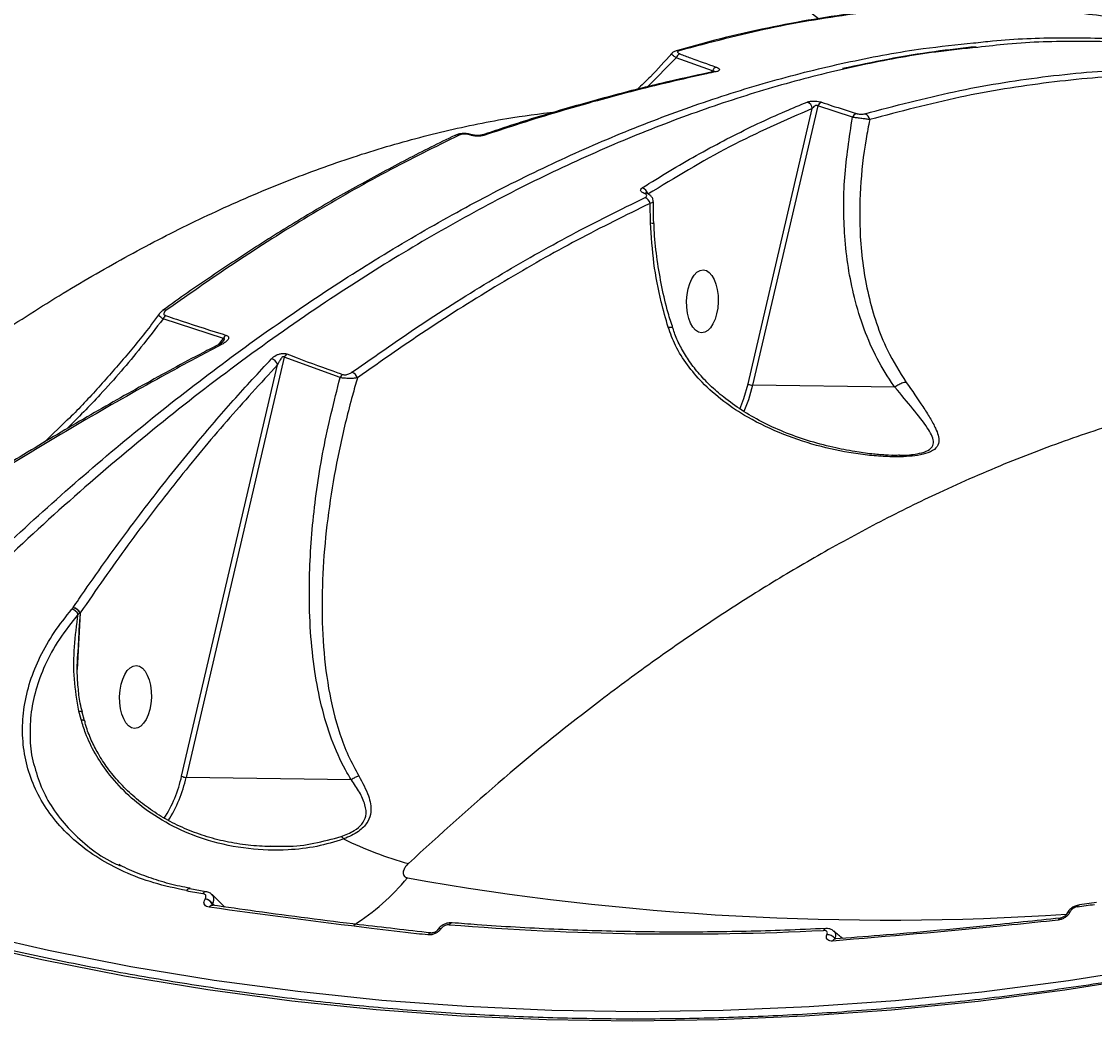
# Model space of a CAD drawing. Header units: millimetres. Extents: x -8607 to 7621, y -5747 to 4382.
# Drawn here: x 4778 to 4936.8, y -455.6 to -306.2 of the extents above; entities that cross this region are included whole.
import ezdxf

# ---------------------------------------------------------------- set-up
doc = ezdxf.new("R2010")
doc.units = ezdxf.units.MM
doc.layers.add('DIKOM_ОБЪЕКТ', color=7, linetype='Continuous')
doc.layers.add('DIKOM_РАЗМЕР_ОБЪЕКТА', color=7, linetype='Continuous')
doc.styles.add('style1', font='arial.ttf', dxfattribs={"width": 0.8})
doc.dimstyles.new('1-50', dxfattribs={"dimtxt": 300, "dimasz": 200, "dimexe": 100, "dimexo": 0, "dimgap": 100, "dimtad": 1, "dimtxsty": 'style1', "dimcen": 200, "dimclrd": 7, "dimclre": 7, "dimclrt": 7, "dimadec": 1, "dimazin": 2, "dimtfac": 1, "dimtmove": 0, "dimatfit": 2, "dimfxl": 0, "dimlwd": 25, "dimlwe": 18, "dimarcsym": 0})

# ---------------------------------------------------------------- blocks, each defined once
blk = doc.blocks.new('*D11')
at = {"layer": 'Defpoints', "color": 0, "transparency": 16777216}
for p in [(7619.37, -165.15), (-6826.53, -739.39), (7619.37, -5647.14)]:
    blk.add_point(p, dxfattribs=at)
at = {"layer": 'DIKOM_РАЗМЕР_ОБЪЕКТА', "color": 7, "lineweight": 18, "transparency": 16777216}
for p, q in [((7619.37, -165.15), (7619.37, -5747.14)), ((-6826.53, -739.39), (-6826.53, -5747.14))]:
    blk.add_line(p, q, dxfattribs=at)
at = {"layer": 'DIKOM_РАЗМЕР_ОБЪЕКТА', "color": 7, "lineweight": 25, "transparency": 16777216}
blk.add_line((-6626.53, -5647.14), (7419.37, -5647.14), dxfattribs=at)
at = {"layer": 'DIKOM_РАЗМЕР_ОБЪЕКТА', "color": 7, "transparency": 16777216}
for points in [[(-6626.53, -5613.8), (-6626.53, -5680.47), (-6826.53, -5647.14)], [(7419.37, -5613.8), (7419.37, -5680.47), (7619.37, -5647.14)]]:
    blk.add_solid(points, dxfattribs=at)
at = {"layer": 'DIKOM_РАЗМЕР_ОБЪЕКТА', "color": 7, "transparency": 16777216, "insert": (396.42, -5393.96), "char_height": 300, "attachment_point": 5, "style": 'style1'}
blk.add_mtext('14400', dxfattribs=at)
blk = doc.blocks.new('*D13')
at = {"layer": 'Defpoints', "color": 0, "transparency": 16777216}
for p in [(-5326.53, -191.39), (6073.47, -191.39), (6073.47, -4959.53)]:
    blk.add_point(p, dxfattribs=at)
at = {"layer": 'DIKOM_РАЗМЕР_ОБЪЕКТА', "color": 7, "lineweight": 18, "transparency": 16777216}
for p, q in [((-5326.53, -191.39), (-5326.53, -5059.53)), ((6073.47, -191.39), (6073.47, -5059.53))]:
    blk.add_line(p, q, dxfattribs=at)
at = {"layer": 'DIKOM_РАЗМЕР_ОБЪЕКТА', "color": 7, "lineweight": 25, "transparency": 16777216}
blk.add_line((-5126.53, -4959.53), (5873.47, -4959.53), dxfattribs=at)
at = {"layer": 'DIKOM_РАЗМЕР_ОБЪЕКТА', "color": 7, "transparency": 16777216}
for points in [[(-5126.53, -4926.2), (-5126.53, -4992.86), (-5326.53, -4959.53)], [(5873.47, -4926.2), (5873.47, -4992.86), (6073.47, -4959.53)]]:
    blk.add_solid(points, dxfattribs=at)
at = {"layer": 'DIKOM_РАЗМЕР_ОБЪЕКТА', "color": 7, "transparency": 16777216, "insert": (373.47, -4706.36), "char_height": 300, "attachment_point": 5, "style": 'style1'}
blk.add_mtext('11400', dxfattribs=at)

msp = doc.modelspace()

# ---------------------------------------------------------------- linework, layer by layer
at = {"layer": 'DIKOM_ОБЪЕКТ', "color": 7, "linetype": 'Continuous', "lineweight": 15}
for p, q in [((4874.9, -311.57), (4870.67, -315.893)), ((4880.272, -313.532), (4874.9, -311.57)), ((4880.118, -313.723), (4880.272, -313.532)), ((4885.551, -359.844), (4895.065, -319.099)), ((4895.865, -318.722), (4886.215, -360.047)), ((4901.011, -320.395), (4895.865, -318.722)), ((4871.088, -336.019), (4871.037, -333.138)), ((4807.891, -353.121), (4798.962, -350.222)), ((4807.132, -354.059), (4807.891, -353.121)), ((4801.694, -417.904), (4815.91, -357.022)), ((4816.886, -355.891), (4802.358, -418.107)), ((4825.146, -358.933), (4816.886, -355.891)), ((4907.294, -360.366), (4886.215, -360.047)), ((4781.404, -368.482), (4784.725, -365.175)), ((4906.979, -370.353), (4907.988, -370.395)), ((4785.449, -393.214), (4785.613, -392.996)), ((4785.613, -392.996), (4785.633, -392.966)), ((4786.668, -393.757), (4786.249, -402.114)), ((4786.66, -393.789), (4786.375, -393.944)), ((4786.66, -393.789), (4786.492, -396.287)), ((4786.668, -393.757), (4786.66, -393.789)), ((4786.819, -409.562), (4786.495, -408.299)), ((4787.302, -409.728), (4786.986, -408.46)), ((4826.815, -418.477), (4802.358, -418.107)), ((4814.805, -428.224), (4816.294, -428.271)), ((4805.295, -435.026), (4802.89, -434.603)), ((4805.169, -436.113), (4805.181, -436.095)), ((4808.108, -437.298), (4806.22, -435.465)), ((4806.248, -436.8), (4806.236, -436.818)), ((4806.236, -436.818), (4806.392, -437.055)), ((4806.541, -437.076), (4806.248, -436.8)), ((4937.124, -436.632), (4934.611, -436.981)), ((4933.215, -438.031), (4933.206, -438.05)), ((4841.725, -439.638), (4841.713, -439.637)), ((4931.755, -438.953), (4931.74, -438.955)), ((4838.583, -441.154), (4838.563, -441.152)), ((4839.575, -440.689), (4839.563, -440.708)), ((4840.089, -440.513), (4840.077, -440.532)), ((4897.226, -441.396), (4897.234, -441.378)), ((4898.4, -441.904), (4898.391, -441.922)), ((4898.391, -441.922), (4898.489, -442.042))]:
    msp.add_line(p, q, dxfattribs=at)
at = {"layer": 'DIKOM_ОБЪЕКТ', "color": 7, "linetype": 'Continuous', "lineweight": 15, "flags": 128}
for points in [[(4844.645, -322.969), (4844.526, -322.962), (4844.395, -323.011)], [(4871.088, -336.019), (4871.349, -336.048), (4871.526, -336.087), (4871.61, -336.135), (4871.616, -336.151)], [(4884.32, -363.591), (4884.92, -362.041), (4885.551, -359.844)], [(4886.215, -360.047), (4885.603, -362.199), (4884.935, -363.937)], [(4786.495, -408.299), (4786.734, -408.325), (4786.895, -408.379), (4786.969, -408.46), (4786.971, -408.469)], [(4734.285, -430.51), (4746.027, -434.342), (4757.896, -437.817), (4769.885, -440.933), (4781.986, -443.688), (4794.191, -446.081), (4806.492, -448.109), (4818.88, -449.771), (4831.348, -451.067), (4843.888, -451.995), (4856.491, -452.555), (4869.149, -452.747), (4881.854, -452.57), (4894.597, -452.024), (4907.37, -451.11), (4920.166, -449.828), (4932.974, -448.179), (4945.787, -446.165), (4958.597, -443.787), (4971.395, -441.045), (4984.173, -437.943), (4996.923, -434.482)], [(4996.59, -435.875), (4983.802, -439.347), (4970.986, -442.459), (4958.149, -445.208), (4945.301, -447.594), (4932.449, -449.614), (4919.601, -451.268), (4906.768, -452.554), (4893.956, -453.47), (4881.174, -454.018), (4868.431, -454.196), (4855.735, -454.004), (4843.094, -453.442), (4830.516, -452.511), (4818.01, -451.211), (4805.585, -449.544), (4793.247, -447.509), (4781.005, -445.11), (4768.868, -442.346), (4756.843, -439.22), (4744.938, -435.735), (4733.16, -431.891)], [(4806.188, -437.053), (4806.165, -437.052), (4806.147, -437.053)], [(4932.715, -438.341), (4932.709, -438.354), (4932.707, -438.36)]]:
    msp.add_lwpolyline(points, dxfattribs=at)
at = {"layer": 'DIKOM_ОБЪЕКТ', "color": 7, "linetype": 'Continuous', "lineweight": 15}
for centre, radius, start, end in [((4875.901, -311.988), 1.085, 114.73065, 157.3237), ((4875.107, -311.154), 0.647, 67.4659, 106.65071), ((4881.266, -313.927), 1.07, 115.34391, 158.33707), ((4880.567, -314.157), 0.541, 65.42218, 102.36796), ((4893.965, -319.185), 1.104, 4.45053, 71.86895), ((4896.796, -319.102), 1.006, 110.96739, 157.78254), ((4901.936, -320.755), 0.992, 111.6219, 158.72453), ((4902.484, -320.885), 1.086, 7.88284, 69.21712), ((4842.544, -323.599), 0.616, 66.8812, 114.13118), ((4846.323, -323.472), 0.493, 61.46154, 107.34122), ((4869.573, -331.964), 1.162, 8.91, 74.372), ((4870.36, -332.062), 0.438, 71.24111, 114.41578), ((4869.871, -333.396), 1.195, 12.47869, 69.03287), ((4799.18, -349.492), 0.574, 65.76069, 122.34495), ((4800.184, -350.763), 1.336, 130.27112, 156.11075), ((4809.107, -353.624), 1.316, 131.41176, 157.52915), ((4807.474, -354.322), 0.412, 55.93078, 115.77605), ((4817.999, -356.446), 1.244, 124.91453, 153.47016), ((4814.697, -357.391), 1.268, 16.88634, 77.05189), ((4826.255, -359.455), 1.227, 126.13438, 154.77442), ((4826.423, -359.418), 1.374, 19.23021, 69.05086), ((4886.223, -358.833), 1.215, 236.39981, 269.60916), ((4785.057, -394.665), 1.503, 28.67675, 74.88321), ((4785.423, -394.334), 1.352, 23.79961, 81.9379), ((4785.418, -394.32), 1.371, 24.24789, 80.9608), ((4783.685, -414.092), 18.408, 326.73531, 348.04988), ((4783.585, -414.099), 19.196, 327.06252, 347.9501), ((4802.366, -416.892), 1.215, 236.39981, 269.60916), ((4824.376, -428.117), 1.57, 34.60659, 53.34714), ((4849.547, -378.647), 54.13, 243.82423, 254.70249), ((4809.139, -411.455), 33.735, 302.33106, 320.34329), ((4906.115, -32.361), 406.867, 259.94963, 273.73994), ((4802.864, -435.096), 0.494, 87.07511, 153.13125), ((4873.523, -37.821), 403.367, 259.84765, 260.19515), ((4805.274, -435.519), 0.494, 87.92021, 153.29229), ((4804.884, -437.704), 1.616, 33.23406, 79.84207), ((4804.896, -437.685), 1.616, 33.2303, 79.84098), ((4806.246, -437.579), 0.535, 100.61061, 152.81242), ((4933.229, -438.642), 0.593, 92.17356, 152.20584), ((4933.238, -438.626), 0.596, 92.25339, 150.98902), ((4873.464, 10.274), 451.65, 277.74501, 278.06728), ((4934.706, -437.358), 0.39, 104.19375, 164.63833), ((4841.762, -440.123), 0.489, 95.75602, 154.86339), ((4875.412, -17.683), 423.607, 265.38372, 272.88355), ((4931.844, -439.362), 0.42, 104.35012, 162.45369), ((4838.594, -441.654), 0.503, 93.47615, 153.84138), ((4839.967, -441.046), 0.526, 77.89535, 140.5667), ((4839.979, -441.032), 0.531, 78.04309, 139.02777), ((4897.125, -440.895), 0.427, 100.00836, 160.65358), ((4897.284, -442.821), 1.426, 39.07168, 92.33921), ((4897.293, -442.802), 1.426, 39.06824, 92.33817), ((4898.471, -442.459), 0.412, 104.00735, 163.10989)]:
    msp.add_arc(centre, radius, start, end, dxfattribs=at)
for centre in [(4878.789, -347.642), (4794.862, -406.203)]:
    msp.add_ellipse(centre, major_axis=(0.123, 4.66), ratio=0.503347, dxfattribs=at)
for points, knots in [([(4895.961, -305.814), (4894.808, -304.924), (4892.082, -302.822), (4887.451, -299.755), (4882.123, -296.579), (4874.807, -292.737), (4865.156, -288.522), (4852.723, -284.355), (4839.347, -281.044), (4826.49, -278.853), (4814.465, -277.515), (4803.502, -276.788), (4792.141, -276.515), (4780.372, -276.701), (4768.231, -277.353), (4755.717, -278.477), (4742.88, -280.075), (4730.401, -282.045), (4718.368, -284.304), (4707.089, -286.722), (4695.927, -289.396), (4684.891, -292.303), (4673.742, -295.499), (4659.619, -299.884), (4642.454, -305.705), (4628.959, -310.964), (4622.199, -313.598)], [0, 0, 0, 0, 0.0219336, 0.0518394, 0.0818606, 0.1118817, 0.169183, 0.2267132, 0.2844483, 0.3424158, 0.3832974, 0.4242511, 0.4654861, 0.5067942, 0.5484751, 0.5902307, 0.6322732, 0.6743914, 0.7102292, 0.7461134, 0.7796773, 0.8132412, 0.8469573, 0.8806734, 0.9402313, 1, 1, 1, 1]), ([(4914.637, -303.897), (4912.45, -304.011), (4908.026, -304.241), (4901.293, -304.971), (4894.46, -305.987), (4887.568, -307.319), (4881.058, -308.82), (4876.827, -310.02), (4874.93, -310.558)], [0, 0, 0, 0, 0.1686861, 0.341299, 0.5134996, 0.6860458, 0.8591926, 1, 1, 1, 1]), ([(4914.921, -303.944), (4914.883, -303.944), (4910.634, -303.934), (4901.912, -304.941), (4888.775, -306.973), (4879.832, -309.361), (4875.355, -310.557)], [0, 0, 0, 0, 0.0029862, 0.3331774, 0.6661233, 1, 1, 1, 1]), ([(4954.492, -308.411), (4954.115, -308.321), (4952.227, -307.871), (4947.299, -306.813), (4939.568, -305.477), (4933.166, -304.855), (4929.963, -304.543)], [0, 0, 0, 0, 0.0480633, 0.2403249, 0.6198809, 1, 1, 1, 1]), ([(4732.421, -430.324), (4735.003, -427.202), (4740.851, -420.129), (4750.152, -409.611), (4760.317, -398.767), (4770.652, -388.444), (4781.201, -378.593), (4791.938, -369.263), (4802.859, -360.473), (4813.881, -352.302), (4824.843, -344.869), (4835.707, -338.169), (4846.467, -332.183), (4857.247, -326.838), (4868.093, -322.121), (4878.974, -318.065), (4889.883, -314.685), (4900.73, -312.049), (4910.438, -310.249), (4916.461, -309.644), (4918.946, -309.394)], [0, 0, 0, 0, 0.04434156, 0.10045175, 0.15665831, 0.21315757, 0.26975524, 0.32748155, 0.38531283, 0.44346312, 0.50172071, 0.55783088, 0.61403745, 0.6705367, 0.72713436, 0.78486066, 0.84269194, 0.90084223, 0.95909982, 1, 1, 1, 1]), ([(4918.946, -309.394), (4919.873, -309.285), (4924.225, -308.769), (4931.885, -308.539), (4941.901, -308.738), (4951.824, -309.685), (4961.608, -311.402), (4968.861, -313.077), (4972.748, -314.404), (4973.505, -314.663)], [0, 0, 0, 0, 0.0484286, 0.2273958, 0.4072949, 0.5875074, 0.7713136, 0.9554539, 1, 1, 1, 1]), ([(4978.418, -316.319), (4976.867, -315.771), (4972.269, -314.146), (4964.367, -312.19), (4954.681, -310.408), (4944.707, -309.355), (4934.451, -309.062), (4926.065, -309.288), (4921.048, -309.88), (4919.576, -310.053)], [0, 0, 0, 0, 0.08466039, 0.25096648, 0.41756225, 0.58748018, 0.75770711, 0.92887302, 1, 1, 1, 1]), ([(4919.576, -310.053), (4917.506, -310.256), (4912.03, -310.793), (4902.996, -312.458), (4892.496, -314.947), (4881.872, -318.165), (4871.084, -322.096), (4860.159, -326.757), (4849.101, -332.163), (4837.996, -338.285), (4826.417, -345.391), (4814.409, -353.559), (4802.002, -362.879), (4789.649, -373.047), (4777.37, -384.057), (4765.31, -395.778), (4753.52, -408.156), (4743.212, -419.735), (4736.868, -427.392), (4734.285, -430.51)], [0, 0, 0, 0, 0.0343276, 0.0908228, 0.1474151, 0.2043021, 0.2612881, 0.3194106, 0.3776387, 0.436188, 0.4948454, 0.5606673, 0.6264891, 0.6924646, 0.7589087, 0.8255109, 0.890359, 0.955354, 1, 1, 1, 1]), ([(4874.263, -310.954), (4873.222, -312.116), (4871.573, -313.959), (4869.779, -315.655), (4869.117, -316.281)], [0, 0, 0, 0, 0.63090887, 1, 1, 1, 1]), ([(4874.9, -311.57), (4874.757, -311.481), (4874.47, -311.302), (4874.26, -311.093), (4874.193, -310.972), (4874.251, -310.951), (4874.257, -310.948)], [0, 0, 0, 0, 0.32043642, 0.64104639, 0.95937858, 1, 1, 1, 1]), ([(4874.935, -310.545), (4874.843, -310.571), (4874.622, -310.634), (4874.373, -310.778), (4874.274, -310.924), (4874.259, -310.946)], [0, 0, 0, 0, 0.3828695, 0.9095783, 1, 1, 1, 1]), ([(4875.355, -310.557), (4875.344, -310.56), (4875.268, -310.583), (4875.163, -310.633), (4875.1, -310.72), (4875.126, -310.815), (4875.24, -310.915), (4875.378, -310.974), (4875.447, -311.003)], [0, 0, 0, 0, 0.0354367, 0.2573494, 0.4482198, 0.6281255, 0.814367, 1, 1, 1, 1]), ([(4875.447, -311.003), (4875.98, -311.203), (4877.76, -311.87), (4879.553, -312.512), (4880.808, -312.961)], [0, 0, 0, 0, 0.2996336, 1, 1, 1, 1]), ([(4919.304, -309.941), (4917.264, -310.171), (4912.93, -310.66), (4906.341, -311.74), (4901.775, -312.717), (4899.542, -313.194)], [0, 0, 0, 0, 0.3125043, 0.6638152, 1, 1, 1, 1]), ([(4880.808, -312.961), (4880.913, -313.003), (4881.123, -313.087), (4881.298, -313.231), (4881.344, -313.37), (4881.254, -313.501), (4881.057, -313.601), (4880.869, -313.646), (4880.792, -313.665)], [0, 0, 0, 0, 0.1643483, 0.3291558, 0.4897496, 0.6616056, 0.8613755, 1, 1, 1, 1]), ([(4880.454, -313.649), (4878.267, -314.116), (4873.406, -315.153), (4865.776, -317.077), (4857.588, -319.377), (4851.051, -321.366), (4847.224, -322.674), (4846.17, -323.034)], [0, 0, 0, 0, 0.1950763, 0.43357732, 0.67168806, 0.90953096, 1, 1, 1, 1]), ([(4880.792, -313.665), (4880.329, -313.763), (4878.016, -314.252), (4871.969, -315.622), (4862.56, -318.05), (4853.436, -320.768), (4848.073, -322.539), (4846.558, -323.039)], [0, 0, 0, 0, 0.041373, 0.2068721, 0.5379152, 0.8694376, 1, 1, 1, 1]), ([(4880.572, -313.597), (4880.567, -313.598), (4880.556, -313.602), (4880.51, -313.619), (4880.462, -313.626), (4880.461, -313.626)], [0, 0, 0, 0, 0.4162269, 0.9918662, 1, 1, 1, 1]), ([(4902.87, -319.869), (4907.285, -318.704), (4916.127, -316.369), (4929.224, -314.263), (4942.205, -313.103), (4950.673, -313.294), (4954.912, -313.39)], [0, 0, 0, 0, 0.2482771, 0.497233, 0.7482654, 1, 1, 1, 1]), ([(4955.527, -314.253), (4951.352, -314.158), (4942.991, -313.968), (4930.093, -315.103), (4916.957, -317.198), (4908.03, -319.556), (4903.56, -320.736)], [0, 0, 0, 0, 0.24827532, 0.49723043, 0.74826412, 1, 1, 1, 1]), ([(4869.886, -330.845), (4870.218, -330.634), (4871.877, -329.579), (4876.208, -326.943), (4882.929, -323.246), (4889.425, -320.157), (4893.233, -318.581), (4894.309, -318.136)], [0, 0, 0, 0, 0.041373, 0.2068719, 0.5379145, 0.869436, 1, 1, 1, 1]), ([(4895.065, -319.099), (4890.971, -320.876), (4882.769, -324.437), (4874.741, -329.332), (4870.721, -331.784)], [0, 0, 0, 0, 0.4991744, 1, 1, 1, 1]), ([(4894.309, -318.136), (4894.462, -318.088), (4894.716, -318.01), (4895.249, -317.978), (4895.731, -318.005), (4896.146, -318.075), (4896.35, -318.137), (4896.436, -318.163)], [0, 0, 0, 0, 0.303866, 0.5023333, 0.701704, 0.8732902, 1, 1, 1, 1]), ([(4895.865, -318.722), (4895.841, -318.699), (4895.801, -318.659), (4895.718, -318.631), (4895.639, -318.626), (4895.553, -318.642), (4895.424, -318.698), (4895.236, -318.845), (4895.133, -318.999), (4895.065, -319.099)], [0, 0, 0, 0, 0.1044811, 0.1740906, 0.2297643, 0.3047698, 0.3966984, 0.6086533, 1, 1, 1, 1]), ([(4896.436, -318.163), (4896.947, -318.334), (4898.651, -318.906), (4900.368, -319.451), (4901.57, -319.833)], [0, 0, 0, 0, 0.29963361, 1, 1, 1, 1]), ([(4725.466, -393.269), (4729.215, -389.626), (4736.722, -382.329), (4748.167, -372.328), (4759.733, -363.038), (4770.729, -355.051), (4781.11, -348.219), (4790.866, -342.403), (4800.659, -337.179), (4810.499, -332.549), (4820.351, -328.545), (4830.22, -325.176), (4840.054, -322.49), (4849.032, -320.594), (4854.675, -319.872), (4857.095, -319.562)], [0, 0, 0, 0, 0.0872498, 0.1747682, 0.2625031, 0.3505114, 0.4234091, 0.4964329, 0.5700174, 0.6437327, 0.7182221, 0.7928484, 0.8680583, 0.943411, 1, 1, 1, 1]), ([(4907.294, -360.366), (4907.238, -360.288), (4906.275, -358.951), (4904.6, -356.178), (4902.665, -351.788), (4901.266, -347.245), (4900.34, -342.639), (4899.687, -336.756), (4899.632, -329.338), (4900.551, -323.377), (4901.011, -320.395)], [0, 0, 0, 0, 0.0075313, 0.1291228, 0.2511157, 0.3728214, 0.4835491, 0.5942892, 0.7971153, 1, 1, 1, 1]), ([(4903.56, -320.736), (4903.397, -320.713), (4903.07, -320.668), (4902.416, -320.581), (4901.749, -320.493), (4901.281, -320.431), (4901.058, -320.402), (4901.011, -320.395)], [0, 0, 0, 0, 0.2435264, 0.4875452, 0.719776, 0.9418364, 1, 1, 1, 1]), ([(4901.57, -319.833), (4901.619, -319.847), (4901.742, -319.882), (4901.996, -319.925), (4902.305, -319.943), (4902.623, -319.926), (4902.782, -319.89), (4902.87, -319.869)], [0, 0, 0, 0, 0.1207614, 0.3075471, 0.5229343, 0.737446, 1, 1, 1, 1]), ([(4903.56, -320.736), (4903.374, -321.692), (4902.713, -325.081), (4902.062, -330.908), (4902.027, -337.192), (4902.535, -342.453), (4903.321, -346.75), (4904.512, -350.912), (4906.26, -355.336), (4907.992, -358.075), (4908.976, -359.631)], [0, 0, 0, 0, 0.0670618, 0.2378729, 0.4109021, 0.5192574, 0.6283007, 0.7397464, 0.8521479, 1, 1, 1, 1]), ([(4842.293, -323.038), (4842.243, -323.061), (4839.824, -324.166), (4835.025, -326.619), (4827.9, -330.417), (4820.774, -334.538), (4813.654, -338.922), (4806.55, -343.612), (4801.624, -346.984), (4799.073, -348.868), (4798.877, -349.013)], [0, 0, 0, 0, 0.0034881, 0.16725, 0.3310923, 0.4950213, 0.6588892, 0.8226319, 0.9863724, 1, 1, 1, 1]), ([(4842.786, -323.032), (4839.186, -324.809), (4831.98, -328.364), (4821.134, -334.563), (4810.266, -341.342), (4803.035, -346.425), (4799.416, -348.968)], [0, 0, 0, 0, 0.2489043, 0.4982428, 0.7488998, 1, 1, 1, 1]), ([(4844.641, -322.977), (4844.434, -322.919), (4843.986, -322.793), (4843.205, -322.795), (4842.627, -322.865), (4842.353, -323.023), (4842.301, -323.053)], [0, 0, 0, 0, 0.26826837, 0.57848111, 0.91921355, 1, 1, 1, 1]), ([(4844.395, -323.011), (4844.355, -322.998), (4844.193, -322.948), (4843.864, -322.894), (4843.448, -322.886), (4843.064, -322.929), (4842.879, -322.998), (4842.786, -323.032)], [0, 0, 0, 0, 0.0798579, 0.3181423, 0.555587, 0.7774025, 1, 1, 1, 1]), ([(4846.558, -323.039), (4846.398, -323.081), (4846.077, -323.166), (4845.473, -323.193), (4844.881, -323.146), (4844.547, -323.053), (4844.395, -323.011)], [0, 0, 0, 0, 0.25914698, 0.51772593, 0.78121974, 1, 1, 1, 1]), ([(4846.176, -323.001), (4846.174, -323.002), (4846.149, -323.012), (4846.018, -323.046), (4845.781, -323.082), (4845.43, -323.097), (4845.065, -323.069), (4844.789, -323.016), (4844.688, -322.981), (4844.654, -322.97)], [0, 0, 0, 0, 0.0092213, 0.1412326, 0.3040741, 0.5158791, 0.7493215, 0.9181054, 1, 1, 1, 1]), ([(4870.178, -331.663), (4870.057, -331.61), (4869.815, -331.503), (4869.647, -331.296), (4869.627, -331.064), (4869.796, -330.921), (4869.886, -330.845)], [0, 0, 0, 0, 0.2322141, 0.4640078, 0.7140143, 1, 1, 1, 1]), ([(4870.298, -332.281), (4870.334, -332.262), (4870.452, -332.2), (4870.557, -332.074), (4870.551, -331.919), (4870.431, -331.774), (4870.263, -331.7), (4870.178, -331.663)], [0, 0, 0, 0, 0.104362, 0.3453657, 0.5759466, 0.787751, 1, 1, 1, 1]), ([(4870.505, -331.648), (4870.498, -331.645), (4870.44, -331.628), (4870.411, -331.605), (4870.421, -331.614), (4870.423, -331.615)], [0, 0, 0, 0, 0.1091665, 0.8525138, 1, 1, 1, 1]), ([(4871.523, -332.926), (4871.515, -332.789), (4871.498, -332.508), (4871.274, -332.142), (4870.944, -331.847), (4870.675, -331.699), (4870.502, -331.648), (4870.5, -331.647)], [0, 0, 0, 0, 0.2250024, 0.4618725, 0.6993579, 0.996032, 1, 1, 1, 1]), ([(4826.914, -358.135), (4830.503, -355.62), (4837.687, -350.585), (4848.526, -343.838), (4859.407, -337.634), (4866.666, -334.066), (4870.298, -332.281)], [0, 0, 0, 0, 0.2489045, 0.498243, 0.7488998, 1, 1, 1, 1]), ([(4871.037, -333.138), (4867.442, -334.906), (4860.245, -338.444), (4849.413, -344.616), (4838.558, -351.368), (4831.335, -356.432), (4827.72, -358.966)], [0, 0, 0, 0, 0.2489042, 0.4982426, 0.7488996, 1, 1, 1, 1]), ([(4871.511, -332.933), (4871.517, -332.945), (4871.541, -332.995), (4871.37, -333.068), (4871.134, -333.118), (4871.037, -333.138)], [0, 0, 0, 0, 0.1616924, 0.6573113, 1, 1, 1, 1]), ([(4871.594, -336.15), (4871.58, -335.838), (4871.531, -334.769), (4871.55, -333.694), (4871.563, -332.933)], [0, 0, 0, 0, 0.2926086, 1, 1, 1, 1]), ([(4873.722, -351.462), (4873.366, -350.224), (4872.476, -347.133), (4871.509, -341.975), (4871.229, -338.012), (4871.088, -336.019)], [0, 0, 0, 0, 0.2495539, 0.6225683, 1, 1, 1, 1]), ([(4874.434, -351.616), (4874.189, -350.866), (4873.538, -348.872), (4872.754, -345.495), (4872.08, -341.513), (4871.712, -338.383), (4871.651, -336.579), (4871.637, -336.15)], [0, 0, 0, 0, 0.152651, 0.4061932, 0.6616835, 0.9194657, 1, 1, 1, 1]), ([(4798.412, -349.464), (4798.028, -349.988), (4796.408, -352.193), (4793.335, -355.939), (4789.173, -360.658), (4786.303, -363.753), (4784.78, -365.219), (4784.771, -365.227)], [0, 0, 0, 0, 0.093648, 0.3941844, 0.6958435, 0.9983596, 1, 1, 1, 1]), ([(4798.962, -350.222), (4798.828, -350.146), (4798.56, -349.994), (4798.364, -349.76), (4798.314, -349.578), (4798.393, -349.496), (4798.42, -349.469)], [0, 0, 0, 0, 0.2825895, 0.5650177, 0.8532729, 1, 1, 1, 1]), ([(4798.894, -349.022), (4798.793, -349.082), (4798.607, -349.194), (4798.483, -349.377), (4798.426, -349.462)], [0, 0, 0, 0, 0.5368892, 1, 1, 1, 1]), ([(4799.416, -348.968), (4799.318, -349.048), (4799.146, -349.188), (4799.042, -349.399), (4799.06, -349.556), (4799.153, -349.672), (4799.265, -349.72), (4799.32, -349.744)], [0, 0, 0, 0, 0.3196286, 0.5618766, 0.7279416, 0.8640377, 1, 1, 1, 1]), ([(4798.962, -350.222), (4797.869, -351.636), (4794.9, -355.475), (4790.204, -360.985), (4786.371, -364.841), (4784.701, -366.521)], [0, 0, 0, 0, 0.2477182, 0.672288, 1, 1, 1, 1]), ([(4799.32, -349.744), (4799.861, -349.927), (4802.567, -350.846), (4805.542, -351.805), (4807.985, -352.56), (4808.237, -352.637)], [0, 0, 0, 0, 0.1831691, 0.9158786, 1, 1, 1, 1]), ([(4808.237, -352.637), (4808.32, -352.669), (4808.488, -352.734), (4808.624, -352.883), (4808.669, -353.077), (4808.561, -353.354), (4808.231, -353.679), (4807.876, -353.883), (4807.704, -353.981)], [0, 0, 0, 0, 0.1098635, 0.2200424, 0.3257284, 0.4925231, 0.7537199, 1, 1, 1, 1]), ([(4873.722, -351.462), (4873.751, -351.461), (4873.842, -351.456), (4874.068, -351.457), (4874.325, -351.499), (4874.372, -351.596), (4874.393, -351.641)], [0, 0, 0, 0, 0.0748025, 0.2324197, 0.6499, 1, 1, 1, 1]), ([(4908.976, -359.631), (4909.832, -360.86), (4911.127, -362.718), (4912.513, -364.897), (4913.284, -366.299), (4913.733, -367.475), (4913.855, -368.463), (4913.489, -369.382), (4912.349, -370.079), (4910.725, -370.461), (4908.992, -370.633), (4906.939, -370.674), (4904.547, -370.557), (4900.932, -370.149), (4896.309, -369.228), (4890.788, -367.461), (4885.944, -365.172), (4881.892, -362.517), (4878.893, -359.9), (4876.514, -357.084), (4874.784, -354.334), (4874.061, -352.377), (4873.722, -351.462)], [0, 0, 0, 0, 0.0867821, 0.1313082, 0.1762531, 0.2078807, 0.2400702, 0.2736973, 0.3076356, 0.3372191, 0.3648028, 0.3930651, 0.4331703, 0.4736716, 0.5563619, 0.6423785, 0.7300132, 0.792366, 0.85598, 0.9051971, 0.9556705, 1, 1, 1, 1]), ([(4907.984, -370.425), (4907.866, -370.431), (4907.204, -370.467), (4905.808, -370.407), (4903.711, -370.231), (4901.101, -369.854), (4897.919, -369.238), (4894.385, -368.29), (4890.853, -367.025), (4887.597, -365.528), (4884.629, -363.814), (4882.076, -361.989), (4879.923, -360.121), (4878.174, -358.262), (4876.716, -356.36), (4875.57, -354.441), (4874.805, -352.86), (4874.529, -351.915), (4874.444, -351.623)], [0, 0, 0, 0, 0.00950186, 0.05334459, 0.10443702, 0.16630726, 0.24691393, 0.34257752, 0.43372798, 0.52064864, 0.60362203, 0.68325076, 0.74921827, 0.81132874, 0.86972177, 0.92480578, 0.9767625, 1, 1, 1, 1]), ([(4807.305, -353.969), (4806.477, -354.394), (4802.704, -356.333), (4795.98, -360.017), (4787.154, -365.021), (4778.357, -370.254), (4769.589, -375.709), (4762.617, -380.189), (4758.575, -382.927), (4757.441, -383.695)], [0, 0, 0, 0, 0.0499387, 0.2277318, 0.4046068, 0.5807523, 0.75636, 0.9316213, 1, 1, 1, 1]), ([(4807.704, -353.981), (4807.207, -354.242), (4804.722, -355.544), (4798.252, -359.014), (4788.276, -364.637), (4774.132, -373.076), (4763.994, -379.731), (4757.85, -383.766)], [0, 0, 0, 0, 0.0299896, 0.1499527, 0.3899094, 0.6301905, 1, 1, 1, 1]), ([(4807.778, -353.62), (4807.773, -353.626), (4807.76, -353.642), (4807.657, -353.732), (4807.508, -353.841), (4807.353, -353.914), (4807.294, -353.942)], [0, 0, 0, 0, 0.1595885, 0.4041929, 0.7748996, 1, 1, 1, 1]), ([(4807.765, -353.627), (4807.795, -353.593), (4807.888, -353.489), (4807.982, -353.341), (4808.03, -353.213), (4808.024, -353.157), (4808.009, -353.136), (4807.986, -353.122), (4807.951, -353.113), (4807.913, -353.118), (4807.891, -353.121)], [0, 0, 0, 0, 0.174291, 0.5380723, 0.7131325, 0.7737541, 0.8349588, 0.8521456, 0.9121891, 1, 1, 1, 1]), ([(4814.981, -356.155), (4815.193, -355.966), (4815.494, -355.697), (4816.099, -355.442), (4816.53, -355.343), (4816.915, -355.336), (4817.147, -355.376), (4817.258, -355.416), (4817.287, -355.426)], [0, 0, 0, 0, 0.4029944, 0.5733156, 0.7451256, 0.8533581, 0.9617344, 1, 1, 1, 1]), ([(4816.886, -355.891), (4816.878, -355.881), (4816.862, -355.861), (4816.828, -355.838), (4816.794, -355.829), (4816.757, -355.829), (4816.711, -355.838), (4816.592, -355.897), (4816.439, -356.058), (4816.25, -356.326), (4816.069, -356.656), (4815.963, -356.901), (4815.91, -357.022)], [0, 0, 0, 0, 0.0254608, 0.0517463, 0.0782608, 0.0864713, 0.1149989, 0.1528949, 0.3029807, 0.4907534, 0.7490049, 1, 1, 1, 1]), ([(4817.287, -355.426), (4817.787, -355.619), (4820.286, -356.581), (4823.037, -357.589), (4825.299, -358.383), (4825.532, -358.465)], [0, 0, 0, 0, 0.1831691, 0.9158785, 1, 1, 1, 1]), ([(4785.633, -392.966), (4785.912, -392.557), (4787.307, -390.513), (4790.969, -385.282), (4796.711, -377.519), (4803.234, -369.373), (4809.327, -362.251), (4813.097, -358.187), (4814.981, -356.155)], [0, 0, 0, 0, 0.0299885, 0.1499472, 0.3900562, 0.630165, 0.8150826, 1, 1, 1, 1]), ([(4815.91, -357.022), (4813.384, -359.767), (4808.328, -365.261), (4800.942, -374.214), (4793.69, -383.645), (4789.01, -390.385), (4786.668, -393.757)], [0, 0, 0, 0, 0.2490861, 0.498536, 0.7490844, 1, 1, 1, 1]), ([(4826.815, -418.477), (4826.521, -417.986), (4825.389, -416.094), (4823.811, -412.496), (4822.338, -407.594), (4821.316, -402.264), (4820.714, -396.569), (4820.494, -389.14), (4821, -380.119), (4822.512, -369.536), (4824.268, -362.465), (4825.146, -358.933)], [0, 0, 0, 0, 0.03107238, 0.1198398, 0.20895492, 0.29792989, 0.39682412, 0.49574343, 0.66363247, 0.83197255, 1, 1, 1, 1]), ([(4827.72, -358.966), (4827.471, -359.833), (4826.525, -363.129), (4825.129, -368.876), (4823.76, -376.18), (4822.841, -383.459), (4822.405, -390.714), (4822.528, -397.92), (4823.319, -404.99), (4824.69, -410.636), (4826.297, -414.918), (4827.381, -416.903), (4827.925, -417.9)], [0, 0, 0, 0, 0.0419956, 0.1595241, 0.2774949, 0.3950326, 0.5131221, 0.6333425, 0.7545641, 0.8758681, 0.937691, 1, 1, 1, 1]), ([(4827.72, -358.966), (4827.518, -358.994), (4827.112, -359.05), (4826.354, -359.062), (4825.655, -359.019), (4825.3, -358.959), (4825.146, -358.933)], [0, 0, 0, 0, 0.2829499, 0.5675041, 0.8112066, 1, 1, 1, 1]), ([(4825.532, -358.465), (4825.586, -358.48), (4825.698, -358.511), (4825.921, -358.516), (4826.18, -358.478), (4826.552, -358.364), (4826.767, -358.228), (4826.914, -358.135)], [0, 0, 0, 0, 0.1212309, 0.252323, 0.4115915, 0.5993614, 1, 1, 1, 1]), ([(5001.995, -359.423), (4998.715, -359.05), (4992.452, -358.336), (4982.904, -358.331), (4973.505, -358.873), (4963.928, -360.079), (4954.173, -361.927), (4944.273, -364.427), (4934.228, -367.585), (4924.081, -371.397), (4914.364, -375.636), (4905.123, -380.183), (4896.568, -384.829), (4888.2, -389.786), (4880.022, -395.023), (4871.852, -400.645), (4861.622, -408.192), (4849.364, -417.993), (4839.971, -426.565), (4835.266, -430.859)], [0, 0, 0, 0, 0.0639682, 0.1221607, 0.1804559, 0.2391514, 0.2979511, 0.3572813, 0.4167179, 0.4765629, 0.5365156, 0.5875286, 0.6386076, 0.6863838, 0.73416, 0.7821528, 0.8301457, 0.9149228, 1, 1, 1, 1]), ([(4907.302, -360.364), (4907.301, -360.364), (4907.3, -360.365), (4907.297, -360.366), (4907.295, -360.366), (4907.294, -360.366)], [0, 0, 0, 0, 0.3032318, 0.7116411, 1, 1, 1, 1]), ([(4908.976, -359.631), (4908.94, -359.633), (4908.771, -359.642), (4908.396, -359.719), (4907.839, -359.95), (4907.481, -360.226), (4907.302, -360.364)], [0, 0, 0, 0, 0.0659272, 0.317252, 0.658626, 1, 1, 1, 1]), ([(4907.988, -370.395), (4908.057, -370.398), (4908.975, -370.439), (4910.388, -370.269), (4911.99, -369.881), (4912.598, -369.464), (4912.971, -368.966), (4913.071, -368.343), (4912.741, -367.39), (4911.791, -365.849), (4910.036, -363.596), (4908.238, -361.487), (4907.303, -360.364), (4907.302, -360.364)], [0, 0, 0, 0, 0.0088272, 0.1161974, 0.1887864, 0.260794, 0.2724402, 0.3563646, 0.448679, 0.5413232, 0.7703788, 0.999812, 1, 1, 1, 1]), ([(4802.423, -434.873), (4800.786, -434.523), (4797.513, -433.824), (4793.175, -432.171), (4789.339, -430.13), (4786.049, -427.731), (4783.268, -424.984), (4781.058, -421.918), (4779.431, -418.599), (4778.411, -415.078), (4778.038, -411.41), (4778.296, -407.66), (4779.173, -403.907), (4780.683, -400.219), (4782.719, -396.626), (4784.54, -394.35), (4785.449, -393.214)], [0, 0, 0, 0, 0.0751074, 0.1502148, 0.2212822, 0.2925775, 0.3636452, 0.4347702, 0.5061233, 0.5772487, 0.64834, 0.7196587, 0.7907511, 0.8604287, 0.9303186, 1, 1, 1, 1]), ([(4786.375, -393.944), (4785.401, -395.17), (4783.451, -397.624), (4781.402, -401.418), (4780.015, -405.189), (4779.268, -408.891), (4779.204, -412.535), (4779.418, -414.987), (4779.808, -416.157), (4779.821, -416.195)], [0, 0, 0, 0, 0.17414635, 0.34828895, 0.50972063, 0.67166636, 0.83309568, 0.99448618, 1, 1, 1, 1]), ([(4786.495, -408.299), (4786.214, -406.718), (4785.653, -403.554), (4785.745, -398.761), (4786.165, -395.556), (4786.375, -393.944)], [0, 0, 0, 0, 0.33174237, 0.66384494, 1, 1, 1, 1]), ([(4786.492, -396.287), (4786.49, -396.318), (4786.398, -397.682), (4786.348, -399.046), (4786.299, -400.379)], [0, 0, 0, 0, 0.0229719, 1, 1, 1, 1]), ([(4786.992, -408.464), (4786.883, -408.018), (4786.584, -406.791), (4786.336, -404.632), (4786.198, -402.171), (4786.283, -400.493), (4786.321, -399.743)], [0, 0, 0, 0, 0.1549983, 0.4255612, 0.7430098, 1, 1, 1, 1]), ([(4825.669, -427.226), (4824.355, -427.633), (4821.693, -428.458), (4816.918, -428.966), (4811.506, -428.821), (4805.974, -427.687), (4800.956, -425.748), (4796.885, -423.358), (4793.444, -420.526), (4790.855, -417.653), (4788.846, -414.619), (4787.554, -411.959), (4787.024, -410.23), (4786.819, -409.562)], [0, 0, 0, 0, 0.08890834, 0.180128, 0.30497647, 0.43346108, 0.53791399, 0.64516079, 0.72940967, 0.8158752, 0.88478609, 0.95551826, 1, 1, 1, 1]), ([(4786.819, -409.562), (4786.844, -409.563), (4787, -409.57), (4787.224, -409.61), (4787.268, -409.699), (4787.289, -409.743)], [0, 0, 0, 0, 0.08891693, 0.55268254, 1, 1, 1, 1]), ([(4816.284, -428.329), (4815.807, -428.34), (4814.222, -428.379), (4811.529, -428.18), (4808.263, -427.667), (4805.103, -426.831), (4802.117, -425.713), (4799.326, -424.329), (4796.771, -422.702), (4794.469, -420.868), (4792.443, -418.878), (4790.713, -416.768), (4789.336, -414.665), (4788.278, -412.552), (4787.628, -410.926), (4787.403, -409.962), (4787.347, -409.726)], [0, 0, 0, 0, 0.0389604, 0.1295033, 0.2211515, 0.3100331, 0.3967694, 0.4809801, 0.5627941, 0.641266, 0.7171942, 0.7897497, 0.8587871, 0.9176385, 0.9798302, 1, 1, 1, 1]), ([(4779.821, -416.195), (4780.144, -417.305), (4780.801, -419.561), (4782.537, -422.713), (4784.818, -425.655), (4787.684, -428.245), (4790.239, -430.162), (4792.074, -430.962), (4792.598, -431.19)], [0, 0, 0, 0, 0.1804071, 0.3665815, 0.5527299, 0.7394708, 0.9256201, 1, 1, 1, 1]), ([(4825.314, -426.858), (4825.98, -426.595), (4827.182, -426.122), (4828.49, -425.047), (4829.117, -423.696), (4828.909, -422.085), (4828.084, -420.304), (4827.262, -419.088), (4826.823, -418.475), (4826.822, -418.474)], [0, 0, 0, 0, 0.1595569, 0.2875369, 0.4150432, 0.5934633, 0.796209, 0.9997271, 1, 1, 1, 1]), ([(4827.925, -417.9), (4828.464, -418.885), (4829.217, -420.263), (4829.687, -422.04), (4829.767, -423.322), (4829.366, -424.692), (4828.08, -426.079), (4826.659, -426.831), (4825.773, -427.184), (4825.669, -427.226)], [0, 0, 0, 0, 0.2865141, 0.4002731, 0.5163009, 0.6574617, 0.7993903, 0.9763495, 1, 1, 1, 1]), ([(4826.822, -418.474), (4826.821, -418.475), (4826.819, -418.476), (4826.817, -418.477), (4826.815, -418.477), (4826.815, -418.477)], [0, 0, 0, 0, 0.3462267, 0.8146328, 1, 1, 1, 1]), ([(4827.925, -417.9), (4827.893, -417.909), (4827.703, -417.966), (4827.314, -418.127), (4826.996, -418.351), (4826.822, -418.474)], [0, 0, 0, 0, 0.0844017, 0.4973366, 1, 1, 1, 1]), ([(4816.294, -428.271), (4816.596, -428.284), (4818.268, -428.355), (4821.342, -427.945), (4823.982, -427.222), (4825.314, -426.858)], [0, 0, 0, 0, 0.0982247, 0.5450818, 1, 1, 1, 1]), ([(4996.8, -435.587), (4994.762, -436.162), (4988.847, -437.828), (4979.035, -440.359), (4967.362, -443.081), (4955.673, -445.498), (4943.977, -447.614), (4932.278, -449.426), (4920.584, -450.934), (4908.9, -452.137), (4897.234, -453.034), (4885.591, -453.624), (4873.978, -453.908), (4862.401, -453.886), (4850.867, -453.556), (4839.381, -452.92), (4827.95, -451.978), (4816.581, -450.729), (4805.278, -449.176), (4794.049, -447.319), (4782.9, -445.158), (4771.837, -442.695), (4760.865, -439.932), (4749.992, -436.866), (4740.962, -434.059), (4735.574, -432.235), (4733.744, -431.616)], [0, 0, 0, 0, 0.0228199, 0.0662157, 0.1096126, 0.15301, 0.196408, 0.2398067, 0.2832059, 0.3266058, 0.3700064, 0.4134077, 0.4568096, 0.5002122, 0.5436155, 0.5870195, 0.6304241, 0.6738294, 0.7172353, 0.7606418, 0.8040489, 0.8474566, 0.8908647, 0.9342733, 0.9776823, 1, 1, 1, 1]), ([(4802.934, -434.513), (4802.428, -434.424), (4800.831, -434.142), (4798.293, -433.438), (4795.359, -432.394), (4793.403, -431.574), (4792.493, -431.058), (4792.431, -431.022)], [0, 0, 0, 0, 0.129899, 0.4104179, 0.6936818, 0.9789417, 1, 1, 1, 1]), ([(4835.266, -430.859), (4835.119, -431.009), (4834.816, -431.321), (4834.561, -431.776), (4834.464, -432.176), (4834.496, -432.507), (4834.642, -432.754), (4834.859, -432.919), (4835.03, -432.963), (4835.111, -432.984)], [0, 0, 0, 0, 0.1943994, 0.4037079, 0.553904, 0.691013, 0.8350645, 0.9219116, 1, 1, 1, 1]), ([(4806.189, -435.512), (4806.143, -435.455), (4805.99, -435.265), (4805.666, -435.101), (4805.392, -435.061), (4805.289, -435.046)], [0, 0, 0, 0, 0.2098729, 0.7027276, 1, 1, 1, 1]), ([(4805.181, -436.095), (4805.189, -436.083), (4805.245, -435.995), (4805.31, -435.825), (4805.296, -435.636), (4805.209, -435.475), (4805.065, -435.355), (4804.905, -435.315), (4804.833, -435.297)], [0, 0, 0, 0, 0.0340103, 0.252264, 0.4705298, 0.5979374, 0.8193065, 1, 1, 1, 1]), ([(4805.77, -437.335), (4805.632, -437.302), (4805.355, -437.238), (4805.087, -437), (4804.974, -436.691), (4805.017, -436.378), (4805.127, -436.187), (4805.169, -436.113)], [0, 0, 0, 0, 0.2182614, 0.4367519, 0.6530228, 0.8657456, 1, 1, 1, 1]), ([(4806.236, -436.818), (4806.221, -436.841), (4806.183, -436.901), (4806.168, -436.987), (4806.194, -437.039), (4806.2, -437.053)], [0, 0, 0, 0, 0.31895176, 0.82616781, 1, 1, 1, 1]), ([(4806.186, -435.503), (4806.215, -435.523), (4806.314, -435.593), (4806.417, -435.836), (4806.469, -436.218), (4806.36, -436.583), (4806.261, -436.774), (4806.248, -436.8)], [0, 0, 0, 0, 0.0804805, 0.2777274, 0.6144223, 0.9482602, 1, 1, 1, 1]), ([(4838.142, -441.432), (4837.588, -441.37), (4834.817, -441.056), (4824.082, -439.806), (4813.805, -438.419), (4805.77, -437.335)], [0, 0, 0, 0, 0.05171041, 0.2585534, 1, 1, 1, 1]), ([(4806.295, -437.061), (4806.253, -437.059), (4806.169, -437.056), (4806.13, -437.033), (4806.14, -437.039), (4806.14, -437.039)], [0, 0, 0, 0, 0.4917766, 0.9993744, 1, 1, 1, 1]), ([(4838.568, -441.127), (4835.043, -440.729), (4826.465, -439.762), (4815.666, -438.383), (4808.364, -437.337), (4806.193, -437.026)], [0, 0, 0, 0, 0.3289672, 0.8005199, 1, 1, 1, 1]), ([(4933.206, -438.05), (4933.168, -438.124), (4933.069, -438.315), (4932.789, -438.624), (4932.377, -438.925), (4931.902, -439.152), (4931.596, -439.207), (4931.443, -439.235)], [0, 0, 0, 0, 0.1342544, 0.3469772, 0.5632481, 0.7817386, 1, 1, 1, 1]), ([(4932.704, -438.364), (4932.701, -438.371), (4932.694, -438.387), (4932.638, -438.469), (4932.528, -438.584), (4932.367, -438.712), (4932.161, -438.831), (4931.959, -438.912), (4931.809, -438.948), (4931.765, -438.951), (4931.754, -438.951)], [0, 0, 0, 0, 0.0931539, 0.2151074, 0.3412517, 0.4903768, 0.644423, 0.8106506, 0.956905, 1, 1, 1, 1]), ([(4934.608, -436.99), (4934.399, -437.033), (4933.945, -437.124), (4933.312, -437.535), (4932.874, -437.962), (4932.769, -438.272), (4932.743, -438.349)], [0, 0, 0, 0, 0.2656565, 0.5753307, 0.8937314, 1, 1, 1, 1]), ([(4934.331, -437.255), (4934.329, -437.255), (4934.233, -437.269), (4934.031, -437.321), (4933.772, -437.447), (4933.537, -437.613), (4933.338, -437.805), (4933.254, -437.958), (4933.215, -438.031)], [0, 0, 0, 0, 0.0043468, 0.2198207, 0.4355752, 0.5682506, 0.7938306, 1, 1, 1, 1]), ([(4841.724, -439.647), (4841.527, -439.644), (4841.088, -439.636), (4840.409, -439.901), (4839.862, -440.27), (4839.67, -440.592), (4839.604, -440.702)], [0, 0, 0, 0, 0.2403893, 0.5350057, 0.8404283, 1, 1, 1, 1]), ([(4841.32, -439.916), (4841.318, -439.915), (4841.224, -439.908), (4841.022, -439.919), (4840.748, -439.999), (4840.487, -440.127), (4840.256, -440.293), (4840.143, -440.442), (4840.089, -440.513)], [0, 0, 0, 0, 0.0043468, 0.2198207, 0.4355752, 0.5682506, 0.7938306, 1, 1, 1, 1]), ([(4897.052, -440.474), (4895.04, -440.566), (4889.202, -440.832), (4879.56, -441.039), (4868.142, -440.994), (4856.769, -440.635), (4847.971, -440.128), (4842.969, -439.735), (4841.728, -439.638)], [0, 0, 0, 0, 0.1082681, 0.3142034, 0.5201442, 0.7260884, 0.9320359, 1, 1, 1, 1]), ([(4931.443, -439.235), (4930.873, -439.297), (4928.022, -439.604), (4916.969, -440.754), (4906.366, -441.643), (4898.076, -442.339)], [0, 0, 0, 0, 0.0517104, 0.2585534, 1, 1, 1, 1]), ([(4931.734, -438.927), (4928.106, -439.319), (4919.277, -440.274), (4908.145, -441.296), (4900.606, -441.861), (4898.366, -442.028)], [0, 0, 0, 0, 0.3290069, 0.8005969, 1, 1, 1, 1]), ([(4840.077, -440.532), (4840.024, -440.605), (4839.888, -440.792), (4839.554, -441.068), (4839.096, -441.305), (4838.595, -441.446), (4838.293, -441.437), (4838.142, -441.432)], [0, 0, 0, 0, 0.1342544, 0.3469772, 0.5632481, 0.7817386, 1, 1, 1, 1]), ([(4839.56, -440.71), (4839.551, -440.725), (4839.529, -440.758), (4839.439, -440.85), (4839.296, -440.956), (4839.11, -441.055), (4838.899, -441.128), (4838.719, -441.158), (4838.609, -441.158), (4838.587, -441.154), (4838.584, -441.153)], [0, 0, 0, 0, 0.0995038, 0.2308185, 0.3647712, 0.5186291, 0.6773712, 0.8407959, 0.9807956, 1, 1, 1, 1]), ([(4897.234, -441.378), (4897.24, -441.366), (4897.278, -441.278), (4897.309, -441.117), (4897.257, -440.955), (4897.137, -440.832), (4896.968, -440.757), (4896.799, -440.755), (4896.722, -440.753)], [0, 0, 0, 0, 0.0340103, 0.252264, 0.4705298, 0.5979374, 0.8193065, 1, 1, 1, 1]), ([(4898.218, -440.875), (4898.142, -440.804), (4897.948, -440.623), (4897.535, -440.484), (4897.213, -440.483), (4897.053, -440.482)], [0, 0, 0, 0, 0.2449727, 0.6235503, 1, 1, 1, 1]), ([(4898.076, -442.339), (4897.931, -442.339), (4897.641, -442.339), (4897.323, -442.186), (4897.147, -441.939), (4897.126, -441.658), (4897.198, -441.469), (4897.226, -441.396)], [0, 0, 0, 0, 0.2182614, 0.4367519, 0.6530228, 0.8657456, 1, 1, 1, 1]), ([(4898.212, -440.849), (4898.257, -440.89), (4898.399, -441.02), (4898.503, -441.347), (4898.47, -441.688), (4898.408, -441.878), (4898.4, -441.904)], [0, 0, 0, 0, 0.1743425, 0.5592313, 0.94085424, 1, 1, 1, 1]), ([(4899.566, -441.936), (4899.157, -441.622), (4898.71, -441.277), (4898.276, -440.858), (4898.239, -440.822)], [0, 0, 0, 0, 0.9135441, 1, 1, 1, 1]), ([(4898.493, -442.042), (4898.441, -442.05), (4898.344, -442.065), (4898.269, -442.054), (4898.275, -442.056), (4898.277, -442.057)], [0, 0, 0, 0, 0.4295557, 0.8036084, 1, 1, 1, 1])]:
    msp.add_open_spline(points, degree=3, knots=knots, dxfattribs=at)

# ---------------------------------------------------------------- dimensions: what is measured, and where the dimension line sits
at = {"layer": 'DIKOM_РАЗМЕР_ОБЪЕКТА'}
dim = msp.add_linear_dim(base=(7619.366, -5647.135), p1=(-6826.527, -739.391), p2=(7619.366, -165.147), text='14400', dimstyle='1-50', dxfattribs=at)
dim.commit()
dim.dimension.update_dxf_attribs({"geometry": '*D11', "text_midpoint": (396.419, -5647.135), "dimtype": 160})
dim = msp.add_linear_dim(base=(6073.473, -4959.53), p1=(-5326.527, -191.391), p2=(6073.473, -191.391), dimstyle='1-50', dxfattribs=at)
dim.commit()
dim.dimension.update_dxf_attribs({"geometry": '*D13', "text_midpoint": (373.473, -4959.53), "dimtype": 160})

doc.saveas('drawing.dxf')
